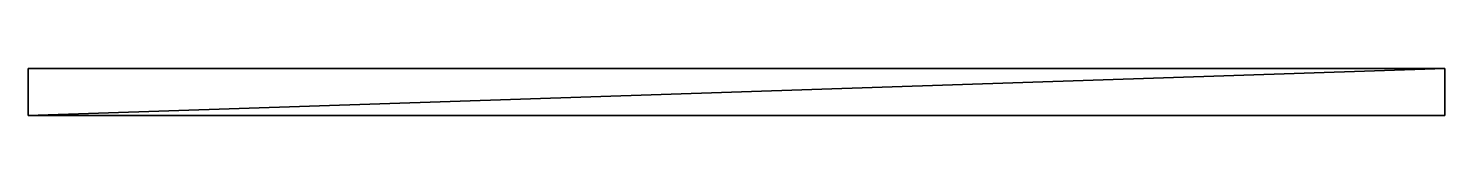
# Model space of a CAD drawing. Extents: x 11096 to 52645, y 46585 to 47970.
import ezdxf

# ---------------------------------------------------------------- set-up
doc = ezdxf.new("R2010")
doc.units = 0
doc.layers.get('0').update_dxf_attribs({"linetype": 'CONTINUOUS'})

msp = doc.modelspace()

# ---------------------------------------------------------------- linework, layer by layer
at = {"color": 7}
for points in [[(11096, 47970), (52645, 47970), (11096, 46585), (11096, 47970)], [(11096, 46585), (52645, 47970), (52645, 46585), (11096, 46585)]]:
    msp.add_lwpolyline(points, dxfattribs=at)
for points in [[(11096, 46585, -969), (11096, 47970, -969), (11096, 46585, 0), (11096, 46585, -969)], [(11096, 46585, 0), (11096, 47970, -969), (11096, 47970, 0), (11096, 46585, 0)], [(11096, 47970, -969), (52645, 47970, -969), (11096, 47970, 0), (11096, 47970, -969)], [(11096, 47970, 0), (52645, 47970, -969), (52645, 47970, 0), (11096, 47970, 0)], [(11096, 47970, -969), (11096, 46585, -969), (52645, 47970, -969), (11096, 47970, -969)], [(52645, 47970, -969), (11096, 46585, -969), (52645, 46585, -969), (52645, 47970, -969)], [(52645, 47970, -969), (52645, 46585, -969), (52645, 47970, 0), (52645, 47970, -969)], [(52645, 47970, 0), (52645, 46585, -969), (52645, 46585, 0), (52645, 47970, 0)], [(52645, 46585, -969), (11096, 46585, -969), (52645, 46585, 0), (52645, 46585, -969)], [(52645, 46585, 0), (11096, 46585, -969), (11096, 46585, 0), (52645, 46585, 0)]]:
    msp.add_polyline3d(points, dxfattribs=at)

doc.saveas('drawing.dxf')
